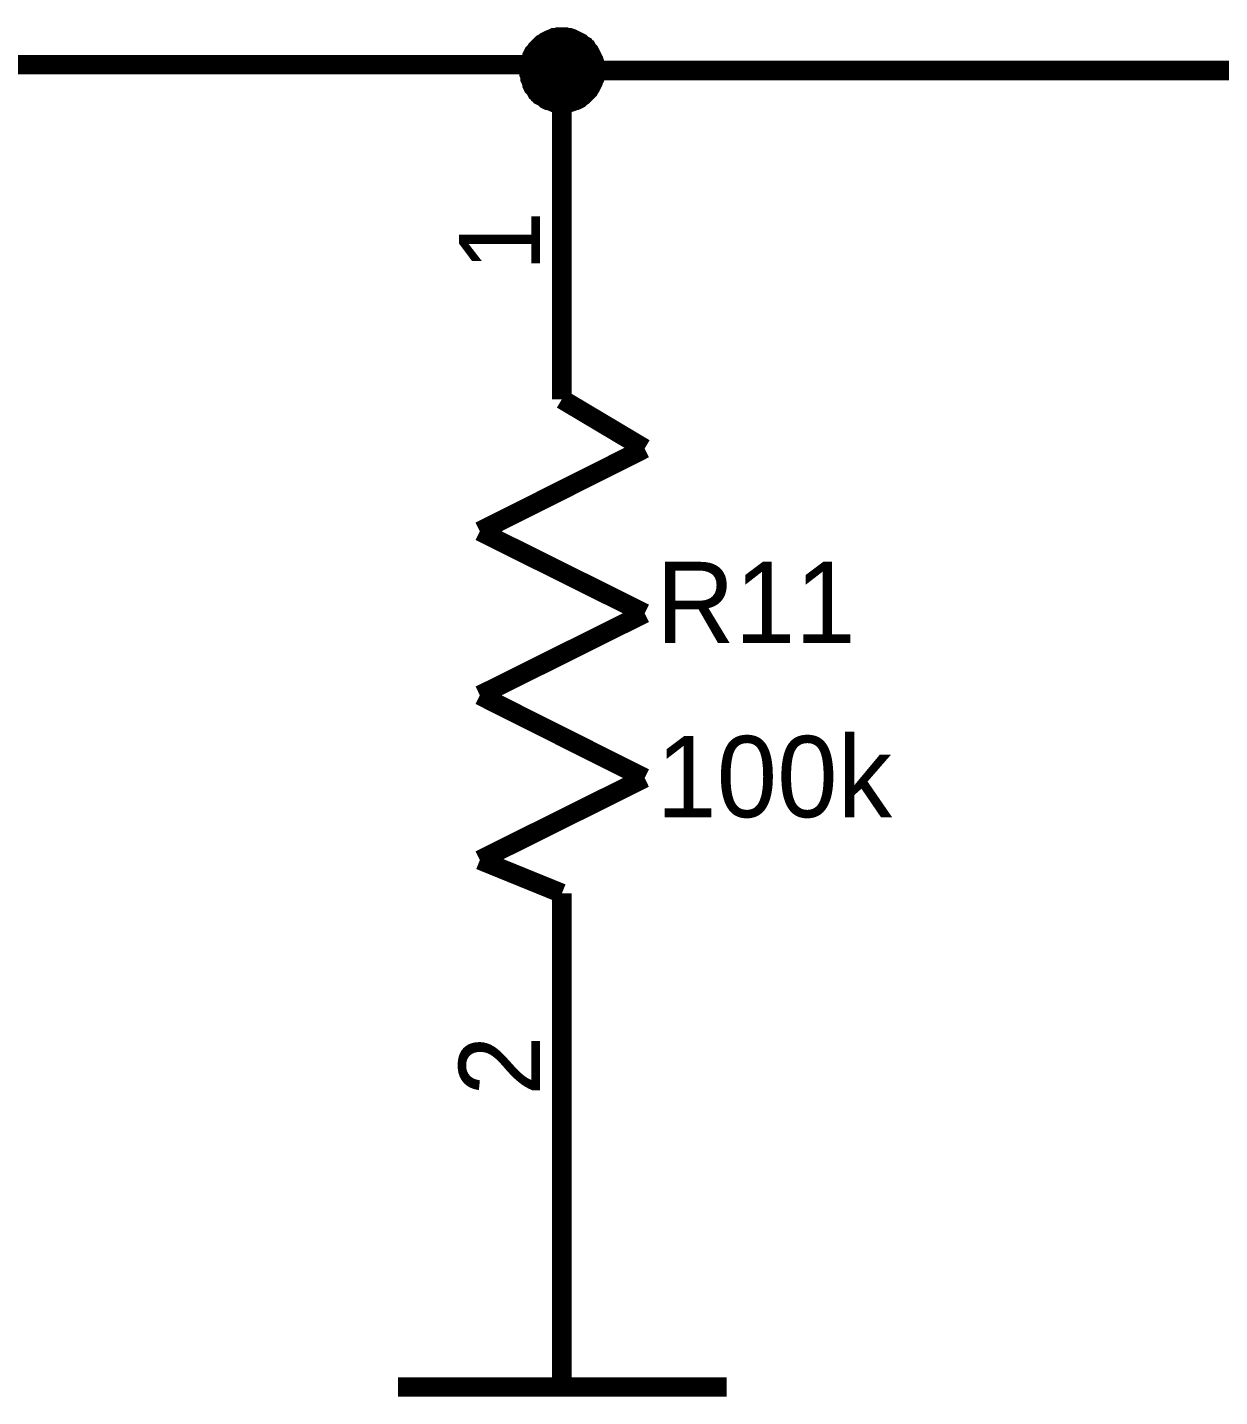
# Model space of a CAD drawing. Header units: millimetres. Extents: x 0 to 800, y 0 to 567.
# Drawn here: x 226.29 to 244.69, y 474.16 to 495.29 of the extents above; entities that cross this region are included whole.
import ezdxf

# ---------------------------------------------------------------- set-up
doc = ezdxf.new("R2010")
doc.units = ezdxf.units.MM
doc.layers.add('Sheet', color=255, linetype='Continuous')

msp = doc.modelspace()

# ---------------------------------------------------------------- linework, layer by layer
at = {"layer": 'Sheet'}
for points, const_width in [([(234.038, 494.621), (234.038, 494.643), (234.038, 494.677), (234.049, 494.699), (234.049, 494.722), (234.049, 494.744), (234.061, 494.778), (234.072, 494.8), (234.083, 494.822), (234.083, 494.845), (234.094, 494.867), (234.105, 494.89), (234.128, 494.912), (234.139, 494.923), (234.15, 494.946), (234.173, 494.968), (234.184, 494.979), (234.206, 495.002), (234.217, 495.013), (234.24, 495.035), (234.262, 495.046), (234.285, 495.058), (234.296, 495.069), (234.318, 495.08), (234.341, 495.091), (234.363, 495.102), (234.397, 495.114), (234.419, 495.125), (234.441, 495.125), (234.464, 495.125), (234.486, 495.136), (234.52, 495.136), (234.542, 495.136)], 0.3), ([(234.038, 494.621), (234.038, 494.643), (234.038, 494.677), (234.049, 494.699), (234.049, 494.722), (234.049, 494.744), (234.061, 494.778), (234.072, 494.8), (234.083, 494.822), (234.083, 494.845), (234.094, 494.867), (234.105, 494.89), (234.128, 494.912), (234.139, 494.923), (234.15, 494.946), (234.173, 494.968), (234.184, 494.979), (234.206, 495.002), (234.217, 495.013), (234.24, 495.035), (234.262, 495.046), (234.285, 495.058), (234.296, 495.069), (234.318, 495.08), (234.341, 495.091), (234.363, 495.102), (234.397, 495.114), (234.419, 495.125), (234.441, 495.125), (234.464, 495.125), (234.486, 495.136), (234.52, 495.136), (234.542, 495.136)], 0.3), ([(234.038, 494.621), (234.038, 494.643), (234.038, 494.677), (234.049, 494.699), (234.049, 494.722), (234.049, 494.744), (234.061, 494.778), (234.072, 494.8), (234.083, 494.822), (234.083, 494.845), (234.094, 494.867), (234.105, 494.89), (234.128, 494.912), (234.139, 494.923), (234.15, 494.946), (234.173, 494.968), (234.184, 494.979), (234.206, 495.002), (234.217, 495.013), (234.24, 495.035), (234.262, 495.046), (234.285, 495.058), (234.296, 495.069), (234.318, 495.08), (234.341, 495.091), (234.363, 495.102), (234.397, 495.114), (234.419, 495.125), (234.441, 495.125), (234.464, 495.125), (234.486, 495.136), (234.52, 495.136), (234.542, 495.136)], 0.3), ([(234.038, 494.621), (234.038, 494.643), (234.038, 494.677), (234.049, 494.699), (234.049, 494.722), (234.049, 494.744), (234.061, 494.778), (234.072, 494.8), (234.083, 494.822), (234.083, 494.845), (234.094, 494.867), (234.105, 494.89), (234.128, 494.912), (234.139, 494.923), (234.15, 494.946), (234.173, 494.968), (234.184, 494.979), (234.206, 495.002), (234.217, 495.013), (234.24, 495.035), (234.262, 495.046), (234.285, 495.058), (234.296, 495.069), (234.318, 495.08), (234.341, 495.091), (234.363, 495.102), (234.397, 495.114), (234.419, 495.125), (234.441, 495.125), (234.464, 495.125), (234.486, 495.136), (234.52, 495.136), (234.542, 495.136)], 0.3), ([(234.038, 494.621), (234.038, 494.643), (234.038, 494.677), (234.049, 494.699), (234.049, 494.722), (234.049, 494.744), (234.061, 494.778), (234.072, 494.8), (234.083, 494.822), (234.083, 494.845), (234.094, 494.867), (234.105, 494.89), (234.128, 494.912), (234.139, 494.923), (234.15, 494.946), (234.173, 494.968), (234.184, 494.979), (234.206, 495.002), (234.217, 495.013), (234.24, 495.035), (234.262, 495.046), (234.285, 495.058), (234.296, 495.069), (234.318, 495.08), (234.341, 495.091), (234.363, 495.102), (234.397, 495.114), (234.419, 495.125), (234.441, 495.125), (234.464, 495.125), (234.486, 495.136), (234.52, 495.136), (234.542, 495.136)], 0.3), ([(234.038, 494.621), (234.038, 494.643), (234.038, 494.677), (234.049, 494.699), (234.049, 494.722), (234.049, 494.744), (234.061, 494.778), (234.072, 494.8), (234.083, 494.822), (234.083, 494.845), (234.094, 494.867), (234.105, 494.89), (234.128, 494.912), (234.139, 494.923), (234.15, 494.946), (234.173, 494.968), (234.184, 494.979), (234.206, 495.002), (234.217, 495.013), (234.24, 495.035), (234.262, 495.046), (234.285, 495.058), (234.296, 495.069), (234.318, 495.08), (234.341, 495.091), (234.363, 495.102), (234.397, 495.114), (234.419, 495.125), (234.441, 495.125), (234.464, 495.125), (234.486, 495.136), (234.52, 495.136), (234.542, 495.136)], 0.0991), ([(234.038, 494.621), (234.038, 494.643), (234.038, 494.677), (234.049, 494.699), (234.049, 494.722), (234.049, 494.744), (234.061, 494.778), (234.072, 494.8), (234.083, 494.822), (234.083, 494.845), (234.094, 494.867), (234.105, 494.89), (234.128, 494.912), (234.139, 494.923), (234.15, 494.946), (234.173, 494.968), (234.184, 494.979), (234.206, 495.002), (234.217, 495.013), (234.24, 495.035), (234.262, 495.046), (234.285, 495.058), (234.296, 495.069), (234.318, 495.08), (234.341, 495.091), (234.363, 495.102), (234.397, 495.114), (234.419, 495.125), (234.441, 495.125), (234.464, 495.125), (234.486, 495.136), (234.52, 495.136), (234.542, 495.136)], 0.0991), ([(234.038, 494.621), (234.038, 494.643), (234.038, 494.677), (234.049, 494.699), (234.049, 494.722), (234.049, 494.744), (234.061, 494.778), (234.072, 494.8), (234.083, 494.822), (234.083, 494.845), (234.094, 494.867), (234.105, 494.89), (234.128, 494.912), (234.139, 494.923), (234.15, 494.946), (234.173, 494.968), (234.184, 494.979), (234.206, 495.002), (234.217, 495.013), (234.24, 495.035), (234.262, 495.046), (234.285, 495.058), (234.296, 495.069), (234.318, 495.08), (234.341, 495.091), (234.363, 495.102), (234.397, 495.114), (234.419, 495.125), (234.441, 495.125), (234.464, 495.125), (234.486, 495.136), (234.52, 495.136), (234.542, 495.136)], 0.0991), ([(234.038, 494.621), (234.038, 494.643), (234.038, 494.677), (234.049, 494.699), (234.049, 494.722), (234.049, 494.744), (234.061, 494.778), (234.072, 494.8), (234.083, 494.822), (234.083, 494.845), (234.094, 494.867), (234.105, 494.89), (234.128, 494.912), (234.139, 494.923), (234.15, 494.946), (234.173, 494.968), (234.184, 494.979), (234.206, 495.002), (234.217, 495.013), (234.24, 495.035), (234.262, 495.046), (234.285, 495.058), (234.296, 495.069), (234.318, 495.08), (234.341, 495.091), (234.363, 495.102), (234.397, 495.114), (234.419, 495.125), (234.441, 495.125), (234.464, 495.125), (234.486, 495.136), (234.52, 495.136), (234.542, 495.136)], 0.0991), ([(234.038, 494.621), (234.038, 494.643), (234.038, 494.677), (234.049, 494.699), (234.049, 494.722), (234.049, 494.744), (234.061, 494.778), (234.072, 494.8), (234.083, 494.822), (234.083, 494.845), (234.094, 494.867), (234.105, 494.89), (234.128, 494.912), (234.139, 494.923), (234.15, 494.946), (234.173, 494.968), (234.184, 494.979), (234.206, 495.002), (234.217, 495.013), (234.24, 495.035), (234.262, 495.046), (234.285, 495.058), (234.296, 495.069), (234.318, 495.08), (234.341, 495.091), (234.363, 495.102), (234.397, 495.114), (234.419, 495.125), (234.441, 495.125), (234.464, 495.125), (234.486, 495.136), (234.52, 495.136), (234.542, 495.136)], 0.0991), ([(234.542, 495.136), (234.542, 495.136)], 0.3), ([(234.542, 495.136), (234.565, 495.136), (234.598, 495.136), (234.621, 495.125), (234.643, 495.125), (234.665, 495.125), (234.699, 495.114), (234.721, 495.102), (234.744, 495.091), (234.766, 495.08), (234.789, 495.069), (234.811, 495.058), (234.833, 495.046), (234.845, 495.035), (234.867, 495.013), (234.889, 495.002), (234.901, 494.979), (234.923, 494.968), (234.934, 494.946), (234.957, 494.923), (234.968, 494.912), (234.979, 494.89), (234.99, 494.867), (235.001, 494.845), (235.013, 494.822), (235.024, 494.8), (235.035, 494.778), (235.046, 494.744), (235.046, 494.722), (235.046, 494.699), (235.057, 494.677), (235.057, 494.643), (235.057, 494.621)], 0.3), ([(234.542, 495.136), (234.542, 495.136)], 0.3), ([(234.542, 495.136), (234.565, 495.136), (234.598, 495.136), (234.621, 495.125), (234.643, 495.125), (234.665, 495.125), (234.699, 495.114), (234.721, 495.102), (234.744, 495.091), (234.766, 495.08), (234.789, 495.069), (234.811, 495.058), (234.833, 495.046), (234.845, 495.035), (234.867, 495.013), (234.889, 495.002), (234.901, 494.979), (234.923, 494.968), (234.934, 494.946), (234.957, 494.923), (234.968, 494.912), (234.979, 494.89), (234.99, 494.867), (235.001, 494.845), (235.013, 494.822), (235.024, 494.8), (235.035, 494.778), (235.046, 494.744), (235.046, 494.722), (235.046, 494.699), (235.057, 494.677), (235.057, 494.643), (235.057, 494.621)], 0.3), ([(234.542, 495.136), (234.542, 495.136)], 0.3), ([(234.542, 495.136), (234.565, 495.136), (234.598, 495.136), (234.621, 495.125), (234.643, 495.125), (234.665, 495.125), (234.699, 495.114), (234.721, 495.102), (234.744, 495.091), (234.766, 495.08), (234.789, 495.069), (234.811, 495.058), (234.833, 495.046), (234.845, 495.035), (234.867, 495.013), (234.889, 495.002), (234.901, 494.979), (234.923, 494.968), (234.934, 494.946), (234.957, 494.923), (234.968, 494.912), (234.979, 494.89), (234.99, 494.867), (235.001, 494.845), (235.013, 494.822), (235.024, 494.8), (235.035, 494.778), (235.046, 494.744), (235.046, 494.722), (235.046, 494.699), (235.057, 494.677), (235.057, 494.643), (235.057, 494.621)], 0.3), ([(234.542, 495.136), (234.542, 495.136)], 0.3), ([(234.542, 495.136), (234.565, 495.136), (234.598, 495.136), (234.621, 495.125), (234.643, 495.125), (234.665, 495.125), (234.699, 495.114), (234.721, 495.102), (234.744, 495.091), (234.766, 495.08), (234.789, 495.069), (234.811, 495.058), (234.833, 495.046), (234.845, 495.035), (234.867, 495.013), (234.889, 495.002), (234.901, 494.979), (234.923, 494.968), (234.934, 494.946), (234.957, 494.923), (234.968, 494.912), (234.979, 494.89), (234.99, 494.867), (235.001, 494.845), (235.013, 494.822), (235.024, 494.8), (235.035, 494.778), (235.046, 494.744), (235.046, 494.722), (235.046, 494.699), (235.057, 494.677), (235.057, 494.643), (235.057, 494.621)], 0.3), ([(234.542, 495.136), (234.542, 495.136)], 0.3), ([(234.542, 495.136), (234.565, 495.136), (234.598, 495.136), (234.621, 495.125), (234.643, 495.125), (234.665, 495.125), (234.699, 495.114), (234.721, 495.102), (234.744, 495.091), (234.766, 495.08), (234.789, 495.069), (234.811, 495.058), (234.833, 495.046), (234.845, 495.035), (234.867, 495.013), (234.889, 495.002), (234.901, 494.979), (234.923, 494.968), (234.934, 494.946), (234.957, 494.923), (234.968, 494.912), (234.979, 494.89), (234.99, 494.867), (235.001, 494.845), (235.013, 494.822), (235.024, 494.8), (235.035, 494.778), (235.046, 494.744), (235.046, 494.722), (235.046, 494.699), (235.057, 494.677), (235.057, 494.643), (235.057, 494.621)], 0.3), ([(234.542, 495.136), (234.542, 495.136)], 0.0991), ([(234.542, 495.136), (234.565, 495.136), (234.598, 495.136), (234.621, 495.125), (234.643, 495.125), (234.665, 495.125), (234.699, 495.114), (234.721, 495.102), (234.744, 495.091), (234.766, 495.08), (234.789, 495.069), (234.811, 495.058), (234.833, 495.046), (234.845, 495.035), (234.867, 495.013), (234.889, 495.002), (234.901, 494.979), (234.923, 494.968), (234.934, 494.946), (234.957, 494.923), (234.968, 494.912), (234.979, 494.89), (234.99, 494.867), (235.001, 494.845), (235.013, 494.822), (235.024, 494.8), (235.035, 494.778), (235.046, 494.744), (235.046, 494.722), (235.046, 494.699), (235.057, 494.677), (235.057, 494.643), (235.057, 494.621)], 0.0991), ([(234.542, 495.136), (234.542, 495.136)], 0.0991), ([(234.542, 495.136), (234.565, 495.136), (234.598, 495.136), (234.621, 495.125), (234.643, 495.125), (234.665, 495.125), (234.699, 495.114), (234.721, 495.102), (234.744, 495.091), (234.766, 495.08), (234.789, 495.069), (234.811, 495.058), (234.833, 495.046), (234.845, 495.035), (234.867, 495.013), (234.889, 495.002), (234.901, 494.979), (234.923, 494.968), (234.934, 494.946), (234.957, 494.923), (234.968, 494.912), (234.979, 494.89), (234.99, 494.867), (235.001, 494.845), (235.013, 494.822), (235.024, 494.8), (235.035, 494.778), (235.046, 494.744), (235.046, 494.722), (235.046, 494.699), (235.057, 494.677), (235.057, 494.643), (235.057, 494.621)], 0.0991), ([(234.542, 495.136), (234.542, 495.136)], 0.0991), ([(234.542, 495.136), (234.565, 495.136), (234.598, 495.136), (234.621, 495.125), (234.643, 495.125), (234.665, 495.125), (234.699, 495.114), (234.721, 495.102), (234.744, 495.091), (234.766, 495.08), (234.789, 495.069), (234.811, 495.058), (234.833, 495.046), (234.845, 495.035), (234.867, 495.013), (234.889, 495.002), (234.901, 494.979), (234.923, 494.968), (234.934, 494.946), (234.957, 494.923), (234.968, 494.912), (234.979, 494.89), (234.99, 494.867), (235.001, 494.845), (235.013, 494.822), (235.024, 494.8), (235.035, 494.778), (235.046, 494.744), (235.046, 494.722), (235.046, 494.699), (235.057, 494.677), (235.057, 494.643), (235.057, 494.621)], 0.0991), ([(234.542, 495.136), (234.542, 495.136)], 0.0991), ([(234.542, 495.136), (234.565, 495.136), (234.598, 495.136), (234.621, 495.125), (234.643, 495.125), (234.665, 495.125), (234.699, 495.114), (234.721, 495.102), (234.744, 495.091), (234.766, 495.08), (234.789, 495.069), (234.811, 495.058), (234.833, 495.046), (234.845, 495.035), (234.867, 495.013), (234.889, 495.002), (234.901, 494.979), (234.923, 494.968), (234.934, 494.946), (234.957, 494.923), (234.968, 494.912), (234.979, 494.89), (234.99, 494.867), (235.001, 494.845), (235.013, 494.822), (235.024, 494.8), (235.035, 494.778), (235.046, 494.744), (235.046, 494.722), (235.046, 494.699), (235.057, 494.677), (235.057, 494.643), (235.057, 494.621)], 0.0991), ([(234.542, 495.136), (234.542, 495.136)], 0.0991), ([(234.542, 495.136), (234.565, 495.136), (234.598, 495.136), (234.621, 495.125), (234.643, 495.125), (234.665, 495.125), (234.699, 495.114), (234.721, 495.102), (234.744, 495.091), (234.766, 495.08), (234.789, 495.069), (234.811, 495.058), (234.833, 495.046), (234.845, 495.035), (234.867, 495.013), (234.889, 495.002), (234.901, 494.979), (234.923, 494.968), (234.934, 494.946), (234.957, 494.923), (234.968, 494.912), (234.979, 494.89), (234.99, 494.867), (235.001, 494.845), (235.013, 494.822), (235.024, 494.8), (235.035, 494.778), (235.046, 494.744), (235.046, 494.722), (235.046, 494.699), (235.057, 494.677), (235.057, 494.643), (235.057, 494.621)], 0.0991), ([(223.455, 494.71), (234.542, 494.71), (234.542, 494.621), (257.154, 494.621)], 0.3), ([(234.542, 494.117), (234.52, 494.117), (234.486, 494.117), (234.464, 494.128), (234.441, 494.128), (234.419, 494.128), (234.397, 494.139), (234.363, 494.15), (234.341, 494.162), (234.318, 494.162), (234.296, 494.173), (234.285, 494.184), (234.262, 494.206), (234.24, 494.218), (234.217, 494.229), (234.206, 494.251), (234.184, 494.262), (234.173, 494.285), (234.15, 494.296), (234.139, 494.318), (234.128, 494.341), (234.105, 494.363), (234.094, 494.374), (234.083, 494.397), (234.083, 494.419), (234.072, 494.442), (234.061, 494.475), (234.049, 494.498), (234.049, 494.52), (234.049, 494.542), (234.038, 494.565), (234.038, 494.598), (234.038, 494.621)], 0.3), ([(234.038, 494.621), (234.038, 494.621)], 0.3), ([(234.542, 494.117), (234.52, 494.117), (234.486, 494.117), (234.464, 494.128), (234.441, 494.128), (234.419, 494.128), (234.397, 494.139), (234.363, 494.15), (234.341, 494.162), (234.318, 494.162), (234.296, 494.173), (234.285, 494.184), (234.262, 494.206), (234.24, 494.218), (234.217, 494.229), (234.206, 494.251), (234.184, 494.262), (234.173, 494.285), (234.15, 494.296), (234.139, 494.318), (234.128, 494.341), (234.105, 494.363), (234.094, 494.374), (234.083, 494.397), (234.083, 494.419), (234.072, 494.442), (234.061, 494.475), (234.049, 494.498), (234.049, 494.52), (234.049, 494.542), (234.038, 494.565), (234.038, 494.598), (234.038, 494.621)], 0.3), ([(234.038, 494.621), (234.038, 494.621)], 0.3), ([(234.542, 494.117), (234.52, 494.117), (234.486, 494.117), (234.464, 494.128), (234.441, 494.128), (234.419, 494.128), (234.397, 494.139), (234.363, 494.15), (234.341, 494.162), (234.318, 494.162), (234.296, 494.173), (234.285, 494.184), (234.262, 494.206), (234.24, 494.218), (234.217, 494.229), (234.206, 494.251), (234.184, 494.262), (234.173, 494.285), (234.15, 494.296), (234.139, 494.318), (234.128, 494.341), (234.105, 494.363), (234.094, 494.374), (234.083, 494.397), (234.083, 494.419), (234.072, 494.442), (234.061, 494.475), (234.049, 494.498), (234.049, 494.52), (234.049, 494.542), (234.038, 494.565), (234.038, 494.598), (234.038, 494.621)], 0.3), ([(234.038, 494.621), (234.038, 494.621)], 0.3), ([(234.542, 494.117), (234.52, 494.117), (234.486, 494.117), (234.464, 494.128), (234.441, 494.128), (234.419, 494.128), (234.397, 494.139), (234.363, 494.15), (234.341, 494.162), (234.318, 494.162), (234.296, 494.173), (234.285, 494.184), (234.262, 494.206), (234.24, 494.218), (234.217, 494.229), (234.206, 494.251), (234.184, 494.262), (234.173, 494.285), (234.15, 494.296), (234.139, 494.318), (234.128, 494.341), (234.105, 494.363), (234.094, 494.374), (234.083, 494.397), (234.083, 494.419), (234.072, 494.442), (234.061, 494.475), (234.049, 494.498), (234.049, 494.52), (234.049, 494.542), (234.038, 494.565), (234.038, 494.598), (234.038, 494.621)], 0.3), ([(234.038, 494.621), (234.038, 494.621)], 0.3), ([(234.542, 494.117), (234.52, 494.117), (234.486, 494.117), (234.464, 494.128), (234.441, 494.128), (234.419, 494.128), (234.397, 494.139), (234.363, 494.15), (234.341, 494.162), (234.318, 494.162), (234.296, 494.173), (234.285, 494.184), (234.262, 494.206), (234.24, 494.218), (234.217, 494.229), (234.206, 494.251), (234.184, 494.262), (234.173, 494.285), (234.15, 494.296), (234.139, 494.318), (234.128, 494.341), (234.105, 494.363), (234.094, 494.374), (234.083, 494.397), (234.083, 494.419), (234.072, 494.442), (234.061, 494.475), (234.049, 494.498), (234.049, 494.52), (234.049, 494.542), (234.038, 494.565), (234.038, 494.598), (234.038, 494.621)], 0.3), ([(234.038, 494.621), (234.038, 494.621)], 0.3), ([(234.542, 494.117), (234.52, 494.117), (234.486, 494.117), (234.464, 494.128), (234.441, 494.128), (234.419, 494.128), (234.397, 494.139), (234.363, 494.15), (234.341, 494.162), (234.318, 494.162), (234.296, 494.173), (234.285, 494.184), (234.262, 494.206), (234.24, 494.218), (234.217, 494.229), (234.206, 494.251), (234.184, 494.262), (234.173, 494.285), (234.15, 494.296), (234.139, 494.318), (234.128, 494.341), (234.105, 494.363), (234.094, 494.374), (234.083, 494.397), (234.083, 494.419), (234.072, 494.442), (234.061, 494.475), (234.049, 494.498), (234.049, 494.52), (234.049, 494.542), (234.038, 494.565), (234.038, 494.598), (234.038, 494.621)], 0.0991), ([(234.038, 494.621), (234.038, 494.621)], 0.0991), ([(234.542, 494.117), (234.52, 494.117), (234.486, 494.117), (234.464, 494.128), (234.441, 494.128), (234.419, 494.128), (234.397, 494.139), (234.363, 494.15), (234.341, 494.162), (234.318, 494.162), (234.296, 494.173), (234.285, 494.184), (234.262, 494.206), (234.24, 494.218), (234.217, 494.229), (234.206, 494.251), (234.184, 494.262), (234.173, 494.285), (234.15, 494.296), (234.139, 494.318), (234.128, 494.341), (234.105, 494.363), (234.094, 494.374), (234.083, 494.397), (234.083, 494.419), (234.072, 494.442), (234.061, 494.475), (234.049, 494.498), (234.049, 494.52), (234.049, 494.542), (234.038, 494.565), (234.038, 494.598), (234.038, 494.621)], 0.0991), ([(234.038, 494.621), (234.038, 494.621)], 0.0991), ([(234.542, 494.117), (234.52, 494.117), (234.486, 494.117), (234.464, 494.128), (234.441, 494.128), (234.419, 494.128), (234.397, 494.139), (234.363, 494.15), (234.341, 494.162), (234.318, 494.162), (234.296, 494.173), (234.285, 494.184), (234.262, 494.206), (234.24, 494.218), (234.217, 494.229), (234.206, 494.251), (234.184, 494.262), (234.173, 494.285), (234.15, 494.296), (234.139, 494.318), (234.128, 494.341), (234.105, 494.363), (234.094, 494.374), (234.083, 494.397), (234.083, 494.419), (234.072, 494.442), (234.061, 494.475), (234.049, 494.498), (234.049, 494.52), (234.049, 494.542), (234.038, 494.565), (234.038, 494.598), (234.038, 494.621)], 0.0991), ([(234.038, 494.621), (234.038, 494.621)], 0.0991), ([(234.542, 494.117), (234.52, 494.117), (234.486, 494.117), (234.464, 494.128), (234.441, 494.128), (234.419, 494.128), (234.397, 494.139), (234.363, 494.15), (234.341, 494.162), (234.318, 494.162), (234.296, 494.173), (234.285, 494.184), (234.262, 494.206), (234.24, 494.218), (234.217, 494.229), (234.206, 494.251), (234.184, 494.262), (234.173, 494.285), (234.15, 494.296), (234.139, 494.318), (234.128, 494.341), (234.105, 494.363), (234.094, 494.374), (234.083, 494.397), (234.083, 494.419), (234.072, 494.442), (234.061, 494.475), (234.049, 494.498), (234.049, 494.52), (234.049, 494.542), (234.038, 494.565), (234.038, 494.598), (234.038, 494.621)], 0.0991), ([(234.038, 494.621), (234.038, 494.621)], 0.0991), ([(234.542, 494.117), (234.52, 494.117), (234.486, 494.117), (234.464, 494.128), (234.441, 494.128), (234.419, 494.128), (234.397, 494.139), (234.363, 494.15), (234.341, 494.162), (234.318, 494.162), (234.296, 494.173), (234.285, 494.184), (234.262, 494.206), (234.24, 494.218), (234.217, 494.229), (234.206, 494.251), (234.184, 494.262), (234.173, 494.285), (234.15, 494.296), (234.139, 494.318), (234.128, 494.341), (234.105, 494.363), (234.094, 494.374), (234.083, 494.397), (234.083, 494.419), (234.072, 494.442), (234.061, 494.475), (234.049, 494.498), (234.049, 494.52), (234.049, 494.542), (234.038, 494.565), (234.038, 494.598), (234.038, 494.621)], 0.0991), ([(234.038, 494.621), (234.038, 494.621)], 0.0991), ([(235.057, 494.621), (235.057, 494.598), (235.057, 494.565), (235.046, 494.542), (235.046, 494.52), (235.046, 494.498), (235.035, 494.475), (235.024, 494.442), (235.013, 494.419), (235.001, 494.397), (234.99, 494.374), (234.979, 494.363), (234.968, 494.341), (234.957, 494.318), (234.934, 494.296), (234.923, 494.285), (234.901, 494.262), (234.889, 494.251), (234.867, 494.229), (234.845, 494.218), (234.833, 494.206), (234.811, 494.184), (234.789, 494.173), (234.766, 494.162), (234.744, 494.162), (234.721, 494.15), (234.699, 494.139), (234.665, 494.128), (234.643, 494.128), (234.621, 494.128), (234.598, 494.117), (234.565, 494.117), (234.542, 494.117)], 0.3), ([(234.542, 489.547), (234.542, 494.621)], 0.3), ([(235.057, 494.621), (235.057, 494.598), (235.057, 494.565), (235.046, 494.542), (235.046, 494.52), (235.046, 494.498), (235.035, 494.475), (235.024, 494.442), (235.013, 494.419), (235.001, 494.397), (234.99, 494.374), (234.979, 494.363), (234.968, 494.341), (234.957, 494.318), (234.934, 494.296), (234.923, 494.285), (234.901, 494.262), (234.889, 494.251), (234.867, 494.229), (234.845, 494.218), (234.833, 494.206), (234.811, 494.184), (234.789, 494.173), (234.766, 494.162), (234.744, 494.162), (234.721, 494.15), (234.699, 494.139), (234.665, 494.128), (234.643, 494.128), (234.621, 494.128), (234.598, 494.117), (234.565, 494.117), (234.542, 494.117)], 0.3), ([(235.057, 494.621), (235.057, 494.598), (235.057, 494.565), (235.046, 494.542), (235.046, 494.52), (235.046, 494.498), (235.035, 494.475), (235.024, 494.442), (235.013, 494.419), (235.001, 494.397), (234.99, 494.374), (234.979, 494.363), (234.968, 494.341), (234.957, 494.318), (234.934, 494.296), (234.923, 494.285), (234.901, 494.262), (234.889, 494.251), (234.867, 494.229), (234.845, 494.218), (234.833, 494.206), (234.811, 494.184), (234.789, 494.173), (234.766, 494.162), (234.744, 494.162), (234.721, 494.15), (234.699, 494.139), (234.665, 494.128), (234.643, 494.128), (234.621, 494.128), (234.598, 494.117), (234.565, 494.117), (234.542, 494.117)], 0.3), ([(235.057, 494.621), (235.057, 494.598), (235.057, 494.565), (235.046, 494.542), (235.046, 494.52), (235.046, 494.498), (235.035, 494.475), (235.024, 494.442), (235.013, 494.419), (235.001, 494.397), (234.99, 494.374), (234.979, 494.363), (234.968, 494.341), (234.957, 494.318), (234.934, 494.296), (234.923, 494.285), (234.901, 494.262), (234.889, 494.251), (234.867, 494.229), (234.845, 494.218), (234.833, 494.206), (234.811, 494.184), (234.789, 494.173), (234.766, 494.162), (234.744, 494.162), (234.721, 494.15), (234.699, 494.139), (234.665, 494.128), (234.643, 494.128), (234.621, 494.128), (234.598, 494.117), (234.565, 494.117), (234.542, 494.117)], 0.3), ([(235.057, 494.621), (235.057, 494.598), (235.057, 494.565), (235.046, 494.542), (235.046, 494.52), (235.046, 494.498), (235.035, 494.475), (235.024, 494.442), (235.013, 494.419), (235.001, 494.397), (234.99, 494.374), (234.979, 494.363), (234.968, 494.341), (234.957, 494.318), (234.934, 494.296), (234.923, 494.285), (234.901, 494.262), (234.889, 494.251), (234.867, 494.229), (234.845, 494.218), (234.833, 494.206), (234.811, 494.184), (234.789, 494.173), (234.766, 494.162), (234.744, 494.162), (234.721, 494.15), (234.699, 494.139), (234.665, 494.128), (234.643, 494.128), (234.621, 494.128), (234.598, 494.117), (234.565, 494.117), (234.542, 494.117)], 0.3), ([(235.057, 494.621), (235.057, 494.598), (235.057, 494.565), (235.046, 494.542), (235.046, 494.52), (235.046, 494.498), (235.035, 494.475), (235.024, 494.442), (235.013, 494.419), (235.001, 494.397), (234.99, 494.374), (234.979, 494.363), (234.968, 494.341), (234.957, 494.318), (234.934, 494.296), (234.923, 494.285), (234.901, 494.262), (234.889, 494.251), (234.867, 494.229), (234.845, 494.218), (234.833, 494.206), (234.811, 494.184), (234.789, 494.173), (234.766, 494.162), (234.744, 494.162), (234.721, 494.15), (234.699, 494.139), (234.665, 494.128), (234.643, 494.128), (234.621, 494.128), (234.598, 494.117), (234.565, 494.117), (234.542, 494.117)], 0.0991), ([(235.057, 494.621), (235.057, 494.598), (235.057, 494.565), (235.046, 494.542), (235.046, 494.52), (235.046, 494.498), (235.035, 494.475), (235.024, 494.442), (235.013, 494.419), (235.001, 494.397), (234.99, 494.374), (234.979, 494.363), (234.968, 494.341), (234.957, 494.318), (234.934, 494.296), (234.923, 494.285), (234.901, 494.262), (234.889, 494.251), (234.867, 494.229), (234.845, 494.218), (234.833, 494.206), (234.811, 494.184), (234.789, 494.173), (234.766, 494.162), (234.744, 494.162), (234.721, 494.15), (234.699, 494.139), (234.665, 494.128), (234.643, 494.128), (234.621, 494.128), (234.598, 494.117), (234.565, 494.117), (234.542, 494.117)], 0.0991), ([(235.057, 494.621), (235.057, 494.598), (235.057, 494.565), (235.046, 494.542), (235.046, 494.52), (235.046, 494.498), (235.035, 494.475), (235.024, 494.442), (235.013, 494.419), (235.001, 494.397), (234.99, 494.374), (234.979, 494.363), (234.968, 494.341), (234.957, 494.318), (234.934, 494.296), (234.923, 494.285), (234.901, 494.262), (234.889, 494.251), (234.867, 494.229), (234.845, 494.218), (234.833, 494.206), (234.811, 494.184), (234.789, 494.173), (234.766, 494.162), (234.744, 494.162), (234.721, 494.15), (234.699, 494.139), (234.665, 494.128), (234.643, 494.128), (234.621, 494.128), (234.598, 494.117), (234.565, 494.117), (234.542, 494.117)], 0.0991), ([(235.057, 494.621), (235.057, 494.598), (235.057, 494.565), (235.046, 494.542), (235.046, 494.52), (235.046, 494.498), (235.035, 494.475), (235.024, 494.442), (235.013, 494.419), (235.001, 494.397), (234.99, 494.374), (234.979, 494.363), (234.968, 494.341), (234.957, 494.318), (234.934, 494.296), (234.923, 494.285), (234.901, 494.262), (234.889, 494.251), (234.867, 494.229), (234.845, 494.218), (234.833, 494.206), (234.811, 494.184), (234.789, 494.173), (234.766, 494.162), (234.744, 494.162), (234.721, 494.15), (234.699, 494.139), (234.665, 494.128), (234.643, 494.128), (234.621, 494.128), (234.598, 494.117), (234.565, 494.117), (234.542, 494.117)], 0.0991), ([(235.057, 494.621), (235.057, 494.598), (235.057, 494.565), (235.046, 494.542), (235.046, 494.52), (235.046, 494.498), (235.035, 494.475), (235.024, 494.442), (235.013, 494.419), (235.001, 494.397), (234.99, 494.374), (234.979, 494.363), (234.968, 494.341), (234.957, 494.318), (234.934, 494.296), (234.923, 494.285), (234.901, 494.262), (234.889, 494.251), (234.867, 494.229), (234.845, 494.218), (234.833, 494.206), (234.811, 494.184), (234.789, 494.173), (234.766, 494.162), (234.744, 494.162), (234.721, 494.15), (234.699, 494.139), (234.665, 494.128), (234.643, 494.128), (234.621, 494.128), (234.598, 494.117), (234.565, 494.117), (234.542, 494.117)], 0.0991), ([(235.057, 494.621), (235.057, 494.621), (235.057, 494.621), (235.057, 494.621), (235.057, 494.621), (235.057, 494.621), (235.057, 494.621), (235.057, 494.621), (235.057, 494.621), (235.057, 494.621), (235.057, 494.621), (235.057, 494.621), (235.057, 494.621), (235.057, 494.621), (235.057, 494.621), (235.057, 494.621), (235.057, 494.621), (235.057, 494.621), (235.057, 494.621), (235.057, 494.621), (235.057, 494.621), (235.057, 494.621), (235.057, 494.621), (235.057, 494.621), (235.057, 494.621), (235.057, 494.621), (235.057, 494.621), (235.057, 494.621), (235.057, 494.621), (235.057, 494.621), (235.057, 494.621), (235.057, 494.621), (235.057, 494.621)], 0.3), ([(235.057, 494.621), (235.057, 494.621)], 0.3), ([(235.057, 494.621), (235.057, 494.621), (235.057, 494.621), (235.057, 494.621), (235.057, 494.621), (235.057, 494.621), (235.057, 494.621), (235.057, 494.621), (235.057, 494.621), (235.057, 494.621), (235.057, 494.621), (235.057, 494.621), (235.057, 494.621), (235.057, 494.621), (235.057, 494.621), (235.057, 494.621), (235.057, 494.621), (235.057, 494.621), (235.057, 494.621), (235.057, 494.621), (235.057, 494.621), (235.057, 494.621), (235.057, 494.621), (235.057, 494.621), (235.057, 494.621), (235.057, 494.621), (235.057, 494.621), (235.057, 494.621), (235.057, 494.621), (235.057, 494.621), (235.057, 494.621), (235.057, 494.621), (235.057, 494.621)], 0.3), ([(235.057, 494.621), (235.057, 494.621)], 0.3), ([(235.057, 494.621), (235.057, 494.621), (235.057, 494.621), (235.057, 494.621), (235.057, 494.621), (235.057, 494.621), (235.057, 494.621), (235.057, 494.621), (235.057, 494.621), (235.057, 494.621), (235.057, 494.621), (235.057, 494.621), (235.057, 494.621), (235.057, 494.621), (235.057, 494.621), (235.057, 494.621), (235.057, 494.621), (235.057, 494.621), (235.057, 494.621), (235.057, 494.621), (235.057, 494.621), (235.057, 494.621), (235.057, 494.621), (235.057, 494.621), (235.057, 494.621), (235.057, 494.621), (235.057, 494.621), (235.057, 494.621), (235.057, 494.621), (235.057, 494.621), (235.057, 494.621), (235.057, 494.621), (235.057, 494.621)], 0.3), ([(235.057, 494.621), (235.057, 494.621)], 0.3), ([(235.057, 494.621), (235.057, 494.621), (235.057, 494.621), (235.057, 494.621), (235.057, 494.621), (235.057, 494.621), (235.057, 494.621), (235.057, 494.621), (235.057, 494.621), (235.057, 494.621), (235.057, 494.621), (235.057, 494.621), (235.057, 494.621), (235.057, 494.621), (235.057, 494.621), (235.057, 494.621), (235.057, 494.621), (235.057, 494.621), (235.057, 494.621), (235.057, 494.621), (235.057, 494.621), (235.057, 494.621), (235.057, 494.621), (235.057, 494.621), (235.057, 494.621), (235.057, 494.621), (235.057, 494.621), (235.057, 494.621), (235.057, 494.621), (235.057, 494.621), (235.057, 494.621), (235.057, 494.621), (235.057, 494.621)], 0.3), ([(235.057, 494.621), (235.057, 494.621)], 0.3), ([(235.057, 494.621), (235.057, 494.621), (235.057, 494.621), (235.057, 494.621), (235.057, 494.621), (235.057, 494.621), (235.057, 494.621), (235.057, 494.621), (235.057, 494.621), (235.057, 494.621), (235.057, 494.621), (235.057, 494.621), (235.057, 494.621), (235.057, 494.621), (235.057, 494.621), (235.057, 494.621), (235.057, 494.621), (235.057, 494.621), (235.057, 494.621), (235.057, 494.621), (235.057, 494.621), (235.057, 494.621), (235.057, 494.621), (235.057, 494.621), (235.057, 494.621), (235.057, 494.621), (235.057, 494.621), (235.057, 494.621), (235.057, 494.621), (235.057, 494.621), (235.057, 494.621), (235.057, 494.621), (235.057, 494.621)], 0.3), ([(235.057, 494.621), (235.057, 494.621)], 0.3), ([(235.057, 494.621), (235.057, 494.621), (235.057, 494.621), (235.057, 494.621), (235.057, 494.621), (235.057, 494.621), (235.057, 494.621), (235.057, 494.621), (235.057, 494.621), (235.057, 494.621), (235.057, 494.621), (235.057, 494.621), (235.057, 494.621), (235.057, 494.621), (235.057, 494.621), (235.057, 494.621), (235.057, 494.621), (235.057, 494.621), (235.057, 494.621), (235.057, 494.621), (235.057, 494.621), (235.057, 494.621), (235.057, 494.621), (235.057, 494.621), (235.057, 494.621), (235.057, 494.621), (235.057, 494.621), (235.057, 494.621), (235.057, 494.621), (235.057, 494.621), (235.057, 494.621), (235.057, 494.621), (235.057, 494.621)], 0.0991), ([(235.057, 494.621), (235.057, 494.621)], 0.0991), ([(235.057, 494.621), (235.057, 494.621), (235.057, 494.621), (235.057, 494.621), (235.057, 494.621), (235.057, 494.621), (235.057, 494.621), (235.057, 494.621), (235.057, 494.621), (235.057, 494.621), (235.057, 494.621), (235.057, 494.621), (235.057, 494.621), (235.057, 494.621), (235.057, 494.621), (235.057, 494.621), (235.057, 494.621), (235.057, 494.621), (235.057, 494.621), (235.057, 494.621), (235.057, 494.621), (235.057, 494.621), (235.057, 494.621), (235.057, 494.621), (235.057, 494.621), (235.057, 494.621), (235.057, 494.621), (235.057, 494.621), (235.057, 494.621), (235.057, 494.621), (235.057, 494.621), (235.057, 494.621), (235.057, 494.621)], 0.0991), ([(235.057, 494.621), (235.057, 494.621)], 0.0991), ([(235.057, 494.621), (235.057, 494.621), (235.057, 494.621), (235.057, 494.621), (235.057, 494.621), (235.057, 494.621), (235.057, 494.621), (235.057, 494.621), (235.057, 494.621), (235.057, 494.621), (235.057, 494.621), (235.057, 494.621), (235.057, 494.621), (235.057, 494.621), (235.057, 494.621), (235.057, 494.621), (235.057, 494.621), (235.057, 494.621), (235.057, 494.621), (235.057, 494.621), (235.057, 494.621), (235.057, 494.621), (235.057, 494.621), (235.057, 494.621), (235.057, 494.621), (235.057, 494.621), (235.057, 494.621), (235.057, 494.621), (235.057, 494.621), (235.057, 494.621), (235.057, 494.621), (235.057, 494.621), (235.057, 494.621)], 0.0991), ([(235.057, 494.621), (235.057, 494.621)], 0.0991), ([(235.057, 494.621), (235.057, 494.621), (235.057, 494.621), (235.057, 494.621), (235.057, 494.621), (235.057, 494.621), (235.057, 494.621), (235.057, 494.621), (235.057, 494.621), (235.057, 494.621), (235.057, 494.621), (235.057, 494.621), (235.057, 494.621), (235.057, 494.621), (235.057, 494.621), (235.057, 494.621), (235.057, 494.621), (235.057, 494.621), (235.057, 494.621), (235.057, 494.621), (235.057, 494.621), (235.057, 494.621), (235.057, 494.621), (235.057, 494.621), (235.057, 494.621), (235.057, 494.621), (235.057, 494.621), (235.057, 494.621), (235.057, 494.621), (235.057, 494.621), (235.057, 494.621), (235.057, 494.621), (235.057, 494.621)], 0.0991), ([(235.057, 494.621), (235.057, 494.621)], 0.0991), ([(235.057, 494.621), (235.057, 494.621), (235.057, 494.621), (235.057, 494.621), (235.057, 494.621), (235.057, 494.621), (235.057, 494.621), (235.057, 494.621), (235.057, 494.621), (235.057, 494.621), (235.057, 494.621), (235.057, 494.621), (235.057, 494.621), (235.057, 494.621), (235.057, 494.621), (235.057, 494.621), (235.057, 494.621), (235.057, 494.621), (235.057, 494.621), (235.057, 494.621), (235.057, 494.621), (235.057, 494.621), (235.057, 494.621), (235.057, 494.621), (235.057, 494.621), (235.057, 494.621), (235.057, 494.621), (235.057, 494.621), (235.057, 494.621), (235.057, 494.621), (235.057, 494.621), (235.057, 494.621), (235.057, 494.621)], 0.0991), ([(235.057, 494.621), (235.057, 494.621)], 0.0991), ([(234.542, 489.547), (234.542, 490.309)], 0.3), ([(234.542, 489.547), (235.819, 488.786)], 0.3), ([(235.819, 488.786), (233.277, 487.509)], 0.3), ([(233.277, 487.509), (235.819, 486.244)], 0.3), ([(235.819, 486.244), (233.277, 484.978)], 0.3), ([(233.277, 484.978), (235.819, 483.701)], 0.3), ([(235.819, 483.701), (233.277, 482.436)], 0.3), ([(233.277, 482.436), (234.542, 481.921)], 0.3), ([(234.542, 481.921), (234.542, 476.847)], 0.3), ([(234.542, 481.921), (234.542, 481.159)], 0.3), ([(234.542, 476.847), (234.542, 474.305)], 0.3), ([(232.011, 474.305), (237.085, 474.305)], 0.3)]:
    msp.add_lwpolyline(points, dxfattribs=dict(at, const_width=const_width))
at = {"layer": 'Sheet', "const_width": 0.508}
msp.add_lwpolyline([(234.286, 494.635, 1), (234.794, 494.635, 1)], format="xyb", close=True, dxfattribs=at)

# ---------------------------------------------------------------- texts
at = {"layer": 'Sheet'}
for s, p in [('1', (234.206, 491.519)), ('2', (234.206, 478.796))]:
    msp.add_text(s, height=1.254, rotation=90, dxfattribs=at).set_placement(p)
for s, p in [('R11', (235.998, 485.784)), ('100k', (235.998, 483.097))]:
    msp.add_text(s, height=1.2543, dxfattribs=at).set_placement(p)

doc.saveas('drawing.dxf')
